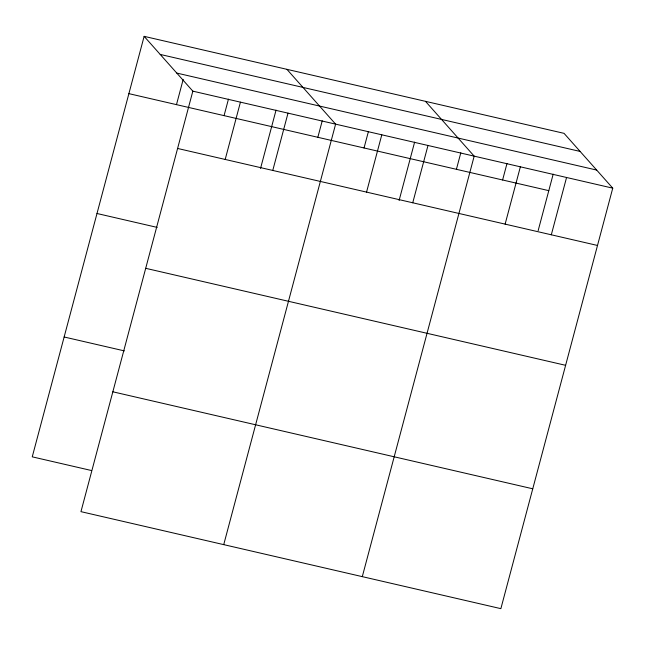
<?xml version="1.0" encoding="UTF-8"?>
<svg xmlns="http://www.w3.org/2000/svg" width="645" height="645" viewBox="0 0 645 645"><rect width="100%" height="100%" fill="white"/><g stroke="black" fill="none" stroke-linecap="round" stroke-linejoin="round"><path stroke-width="0.97" d="M144.133 36.346L192.839 91.155L80.956 511.654L500.867 608.654L612.75 188.155L564.044 133.346L144.133 36.346L32.25 456.845L91.493 470.528M176.48 104.643L183.196 79.391M224.065 115.632L228.459 99.128M225.186 159.452L240.432 102.152M260.524 168.482L276.052 110.118M272.771 170.449L288.017 113.141M317.848 137.296L322.242 120.792M223.726 544.63L335.61 124.138L286.904 69.329M364.038 147.971L368.432 131.459M366.553 192.113L381.8 134.805M399.094 200.498L414.622 142.126M412.744 202.78L427.99 145.48M456.418 169.312L460.812 152.8M362.297 576.646L474.18 156.146L425.474 101.338M502.608 179.979L507.002 163.467M505.124 224.121L520.37 166.813M538.164 230.604L553.192 174.142M551.314 234.788L566.56 177.488M160.21 54.43L580.121 151.438M176.77 73.07L596.681 170.07M192.839 91.155L612.75 188.155M128.887 93.646L548.798 190.654M177.593 148.455L597.504 245.463M97 213.503L157.211 227.411M145.706 268.312L565.609 365.312M64.137 336.988L124.356 350.896M112.843 391.797L532.754 488.797"/></g></svg>
